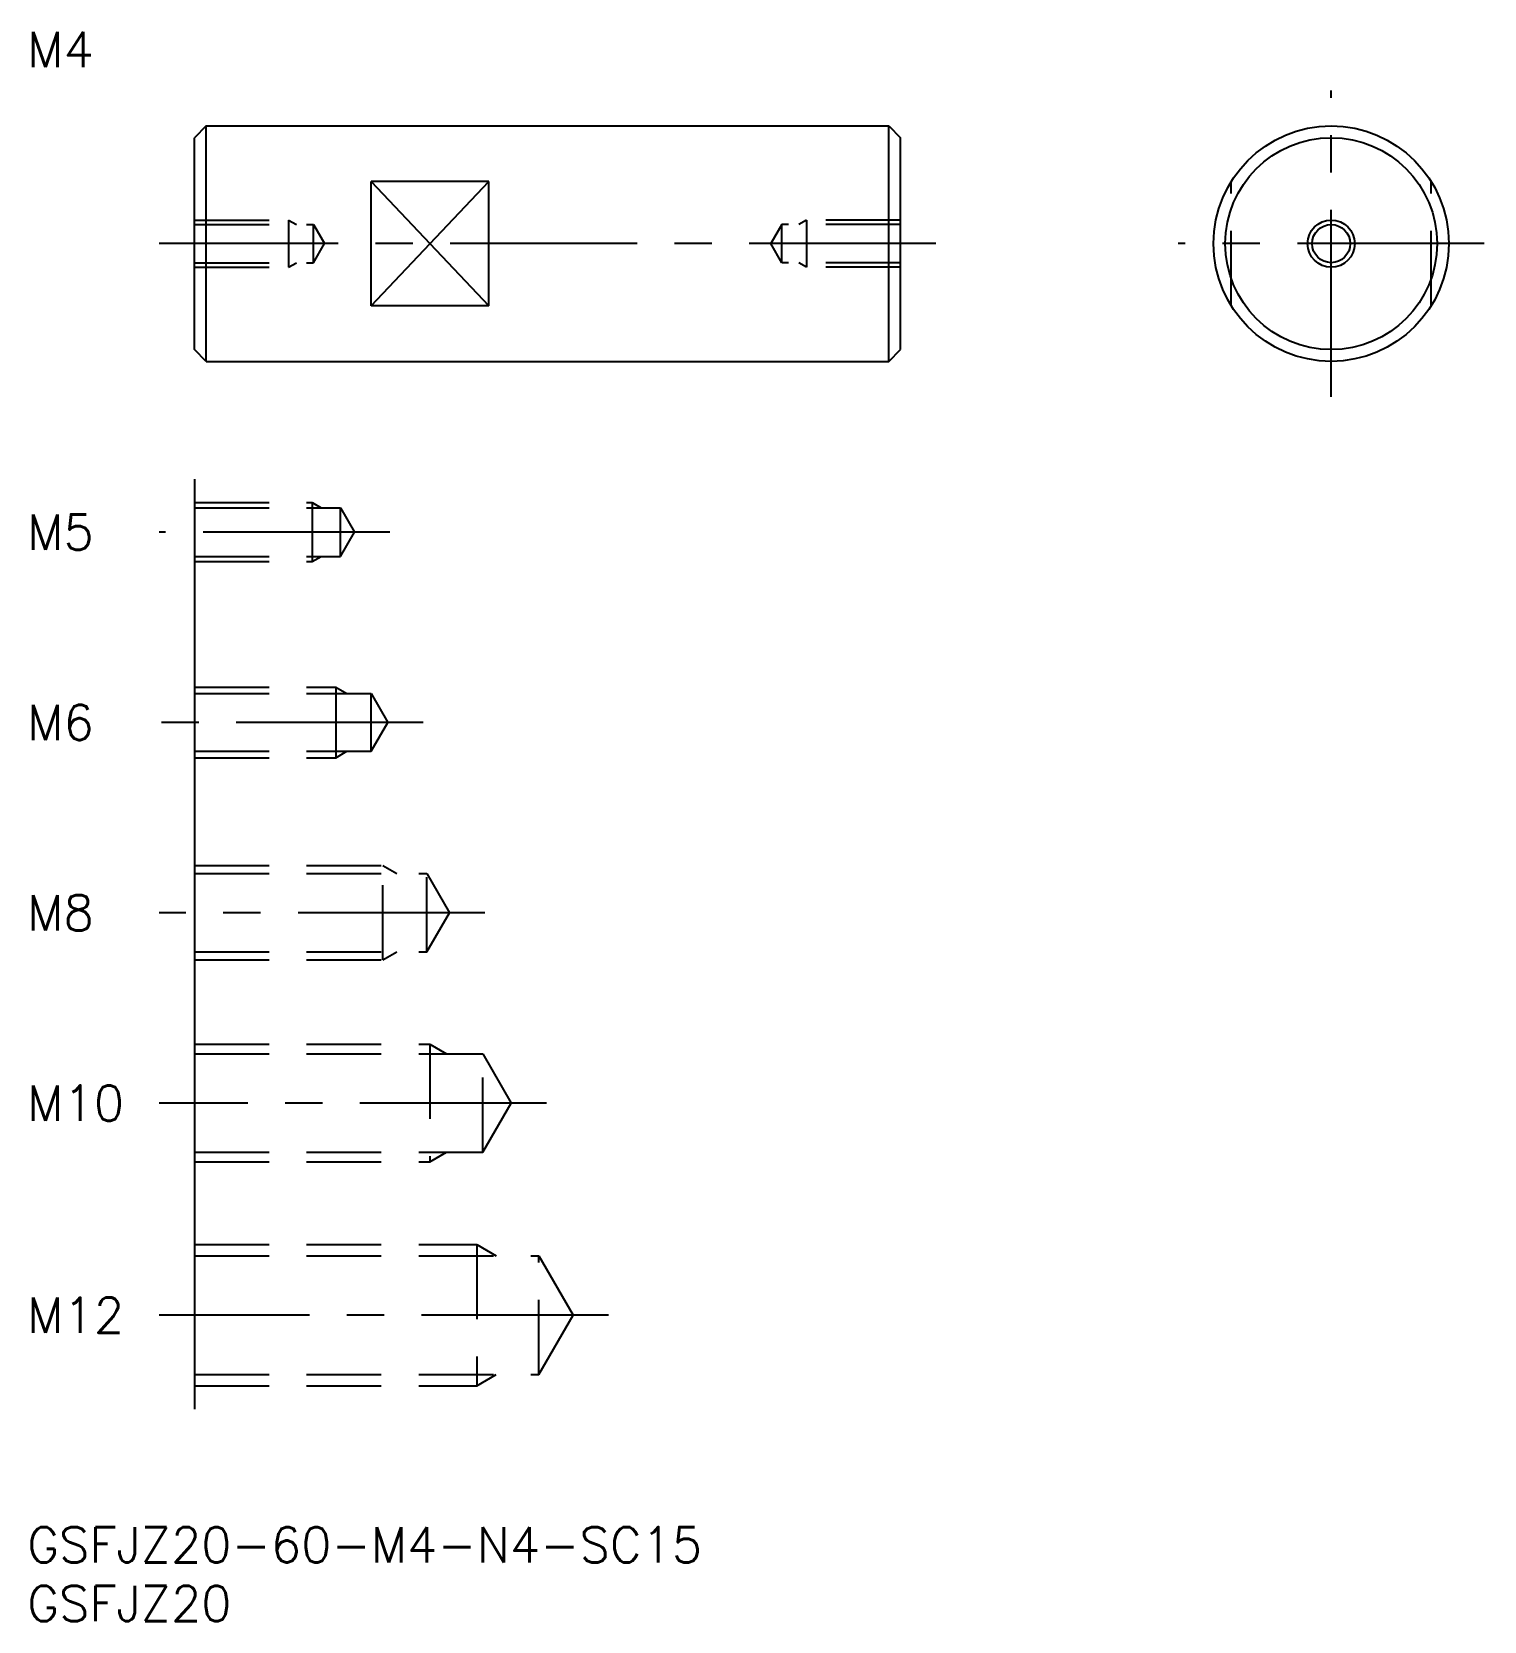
# Model space of a CAD drawing. Extents: x 0 to 124, y -8 to 127.
import ezdxf

# ---------------------------------------------------------------- set-up
doc = ezdxf.new("R2010")
doc.units = 0
doc.header["$LTSCALE"] = 0.5
doc.linetypes.add('CENTER', pattern=[50.8, 31.75, -6.35, 6.35, -6.35])
doc.linetypes.add('DASHED', pattern=[19.05, 12.7, -6.35])
for name, color, linetype in [('MSM_CENTER', 1, 'CENTER'), ('MSM_CONTINUOUS', 7, 'CONTINUOUS'), ('MSM_DASHED', 4, 'DASHED'), ('MSM_NARROW', 5, 'CONTINUOUS'), ('MSM_PART_NUMBER', 7, 'CONTINUOUS')]:
    doc.layers.add(name, color=color, linetype=linetype)
doc.styles.get("Standard").update_dxf_attribs({"font": 'txt.shx', "height": 1.5, "bigfont": 'bigfont.shx'})

# ---------------------------------------------------------------- blocks, each defined once
blk = doc.blocks.new('*U25')
at = {"layer": 'MSM_PART_NUMBER'}
blk.add_text('GSFJZ20-60-M4-N4-SC15', height=3, dxfattribs=at).set_placement((0, -3))
blk = doc.blocks.new('*U26')
at = {"layer": 'MSM_PART_NUMBER'}
blk.add_text('GSFJZ20', height=3, dxfattribs=at).set_placement((0, -8))

msp = doc.modelspace()

# ---------------------------------------------------------------- linework, layer by layer
at = {"layer": 'MSM_CENTER'}
for p, q in [((110.79, 96.03), (110.79, 122.03)), ((77.21, 109.03), (11.21, 109.03)), ((123.79, 109.03), (97.79, 109.03)), ((30.81, 84.53), (11.21, 84.53)), ((33.63, 68.36), (11.21, 68.36)), ((38.88, 52.19), (11.21, 52.19)), ((44.13, 36.02), (11.21, 36.02)), ((49.38, 18), (11.21, 18))]:
    msp.add_line(p, q, dxfattribs=at)
at = {"layer": 'MSM_CONTINUOUS'}
for p, q in [((15.21, 119.03), (14.21, 118.03)), ((15.21, 119.03), (73.21, 119.03)), ((15.21, 99.03), (15.21, 119.03)), ((73.21, 119.03), (74.21, 118.03)), ((73.21, 99.03), (73.21, 119.03)), ((14.21, 100.03), (14.21, 118.03)), ((74.21, 100.03), (74.21, 118.03)), ((29.21, 103.76), (29.21, 114.3)), ((39.21, 114.3), (29.21, 114.3)), ((39.21, 103.76), (39.21, 114.3)), ((39.21, 103.76), (29.21, 103.76)), ((15.21, 99.03), (14.21, 100.03)), ((73.21, 99.03), (74.21, 100.03)), ((15.21, 99.03), (73.21, 99.03)), ((14.21, 89.03), (14.21, 10))]:
    msp.add_line(p, q, dxfattribs=at)
for radius in [10, 9, 1.62]:
    msp.add_circle((110.79, 109.03), radius, dxfattribs=at)
at = {"layer": 'MSM_DASHED'}
for p, q in [((102.29, 103.76), (102.29, 114.3)), ((119.29, 103.76), (119.29, 114.3)), ((14.21, 111.03), (22.21, 111.03)), ((22.21, 111.03), (22.21, 107.03)), ((22.21, 111.03), (22.87, 110.65)), ((66.21, 111.03), (65.56, 110.65)), ((74.21, 111.03), (66.21, 111.03)), ((66.21, 111.03), (66.21, 107.03)), ((14.21, 110.65), (24.31, 110.65)), ((24.31, 107.41), (24.31, 110.65)), ((24.31, 110.65), (25.25, 109.03)), ((64.11, 110.65), (63.18, 109.03)), ((64.11, 107.41), (64.11, 110.65)), ((74.21, 110.65), (64.11, 110.65)), ((24.31, 107.41), (25.25, 109.03)), ((64.11, 107.41), (63.18, 109.03)), ((14.21, 107.41), (24.31, 107.41)), ((14.21, 107.03), (22.21, 107.03)), ((22.21, 107.03), (22.87, 107.41)), ((74.21, 107.41), (64.11, 107.41)), ((66.21, 107.03), (65.56, 107.41)), ((74.21, 107.03), (66.21, 107.03)), ((14.21, 87.03), (24.21, 87.03)), ((14.21, 86.59), (26.61, 86.59)), ((24.21, 87.03), (24.21, 82.03)), ((24.21, 87.03), (24.96, 86.59)), ((26.61, 82.46), (26.61, 86.59)), ((26.61, 86.59), (27.81, 84.53)), ((26.61, 82.46), (27.81, 84.53)), ((14.21, 82.46), (26.61, 82.46)), ((24.21, 82.03), (24.96, 82.46)), ((14.21, 82.03), (24.21, 82.03)), ((14.21, 71.36), (26.21, 71.36)), ((14.21, 70.82), (29.21, 70.82)), ((26.21, 71.36), (26.21, 65.36)), ((26.21, 71.36), (27.15, 70.82)), ((29.21, 65.9), (29.21, 70.82)), ((29.21, 70.82), (30.63, 68.36)), ((29.21, 65.9), (30.63, 68.36)), ((14.21, 65.9), (29.21, 65.9)), ((14.21, 65.36), (26.21, 65.36)), ((26.21, 65.36), (27.15, 65.9)), ((14.21, 56.19), (30.21, 56.19)), ((14.21, 55.52), (33.96, 55.52)), ((30.21, 48.19), (30.21, 56.19)), ((30.21, 56.19), (31.39, 55.52)), ((33.96, 48.87), (33.96, 55.52)), ((33.96, 55.52), (35.88, 52.19)), ((33.96, 48.87), (35.88, 52.19)), ((14.21, 48.87), (33.96, 48.87)), ((30.21, 48.19), (31.39, 48.87)), ((14.21, 48.19), (30.21, 48.19)), ((14.21, 41.02), (34.21, 41.02)), ((34.21, 41.02), (34.21, 31.02)), ((34.21, 41.02), (35.62, 40.21)), ((14.21, 40.21), (38.71, 40.21)), ((38.71, 31.84), (38.71, 40.21)), ((38.71, 40.21), (41.13, 36.02)), ((38.71, 31.84), (41.13, 36.02)), ((14.21, 31.84), (38.71, 31.84)), ((34.21, 31.02), (35.62, 31.84)), ((14.21, 31.02), (34.21, 31.02)), ((14.21, 24), (38.21, 24)), ((14.21, 23.05), (43.46, 23.05)), ((38.21, 24), (38.21, 12)), ((38.21, 24), (39.85, 23.05)), ((43.46, 12.95), (43.46, 23.05)), ((43.46, 23.05), (46.38, 18)), ((43.46, 12.95), (46.38, 18)), ((14.21, 12.95), (43.46, 12.95)), ((38.21, 12), (39.85, 12.95)), ((14.21, 12), (38.21, 12))]:
    msp.add_line(p, q, dxfattribs=at)
at = {"layer": 'MSM_NARROW'}
for p, q in [((29.21, 114.3), (39.21, 103.76)), ((29.21, 103.76), (39.21, 114.3))]:
    msp.add_line(p, q, dxfattribs=at)
msp.add_circle((110.79, 109.03), 2, dxfattribs=at)

# ---------------------------------------------------------------- block references
at = {"layer": 'MSM_CONTINUOUS'}
for name in ['*U25', '*U26']:
    msp.add_blockref(name, (0, 0), dxfattribs=at)

# ---------------------------------------------------------------- texts
at = {"layer": 'MSM_PART_NUMBER'}
for s, p in [('M4', (0, 124.03)), ('M5', (0, 83.03)), ('M6', (0, 66.86)), ('M8', (0, 50.69)), ('M10', (0, 34.52)), ('M12', (0, 16.5))]:
    msp.add_text(s, height=3, dxfattribs=at).set_placement(p)

doc.saveas('drawing.dxf')
